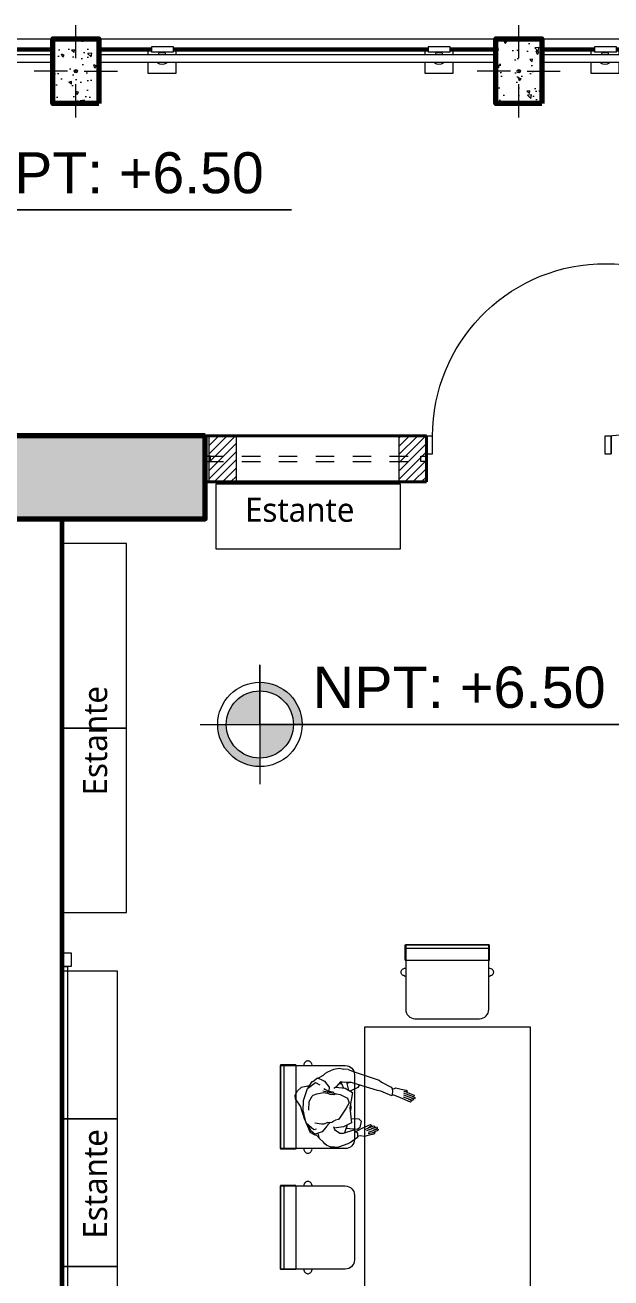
# Model space of a CAD drawing. Header units: millimetres. Extents: x 1 to 121, y 0 to 90.
# Drawn here: x 46.18 to 49.35, y 16.66 to 23.45 of the extents above; entities that cross this region are included whole.
import ezdxf

# ---------------------------------------------------------------- set-up
doc = ezdxf.new("R2010")
doc.units = ezdxf.units.MM
doc.linetypes.add('DASHED2', pattern=[0.375, 0.25, -0.125])
doc.layers.add('01', color=7, linetype='Continuous', lineweight=5, true_color=0xcc6600)
for name, color, linetype, lineweight in [('A-FLOR-HRAL', 11, 'Continuous', 9), ('barandas tipo 1', 200, 'Continuous', 20), ('COLUMNAS 50', 32, 'Continuous', 70), ('COLUMNETASSS', 211, 'Continuous', 20), ('Equipamiento SR', 23, 'Continuous', 0), ('GRAFO 0 BLANCO', 7, 'Continuous', 0), ('GRAFO01', 7, 'Continuous', 0), ('letras sr', 7, 'Continuous', 5), ('Mobiliario interno', 251, 'Continuous', 0), ('MOBILIARIO_Pen_No__1', 7, 'Continuous', 13), ('muro bajo', 191, 'Continuous', 40), ('Muros el', 144, 'Continuous', 60), ('PERSONAS', 8, 'Continuous', 0), ('Puertas El', 21, 'Continuous', 15), ('TEXTO 100', 7, 'Continuous', 20), ('Vanos', 140, 'Continuous', 5)]:
    doc.layers.add(name, color=color, linetype=linetype, lineweight=lineweight)
doc.styles.add('Generales', font='trebuc.ttf', dxfattribs={"height": 0.1})
doc.styles.add('JOS', font='arial.ttf', dxfattribs={"height": 1})

# ---------------------------------------------------------------- blocks, each defined once
blk = doc.blocks.new('columna pasillos')
at = {"layer": 'GRAFO 0 BLANCO'}
h = blk.add_hatch(dxfattribs=at)
h.set_pattern_fill('AR-CONC', color=256, scale=0.02399999999999999, angle=-90.00000079175783)
h.set_pattern_definition([(319.9999992082422, (0, 0), (-0.01506051477462154, -0.1721424436160628), [0.01799999999999999, -0.1979999999999999]), (264.9999992082422, (0, 0), (0.1805261125481726, 0.03330031757246919), [0.01439999999999999, -0.1583999999999999]), (10.45144366824218, (-0.001255042758233223, -0.01434520342265684), (0.1654655959138421, -0.1388421255010397), [0.01529764607999999, -0.1682741068799999]), (316.1841992082421, (0.04799999999999998, -6.63301485462505e-10), (-0.03972463092985215, -0.2561379188122313), [0.02699999999999999, -0.2969999999999999]), (6.635634698242177, (0.0446896060250406, -0.02134481941755587), (0.2337884610860787, -0.2243188701924863), [0.02294648207999999, -0.2524113023999999]), (261.1841631982422, (0.04799999999999998, -6.63301485462505e-10), (0.2337884609649843, -0.224318870043817), [0.02159999999999999, -0.2376000002399999]), (290.9999992082422, (0.03599999966834924, -0.0240000004974761), (-0.09662853573932795, -0.1432576911731422), [0.01799999999999999, -0.1979999999999999]), (235.9999992082422, (0.03599999966834924, -0.0240000004974761), (0.1740360100042875, -0.0583956820661451), [0.0144, -0.1584]), (341.4514439482422, (0.02794762174337869, -0.03593814134620205), (0.07740747388692112, -0.2016533714848699), [0.0152976456, -0.1682741068799999]), (307.4999992082422, (0, 0), (0.07989452487918647, -0.002918366380194698), [0, -0.15648, 0, -0.1608, 0, -0.1589999999999999]), (277.4999992082422, (0, 0), (0.09465880997929434, -0.063136690294185), [0, -0.09167999999999997, 0, -0.15288, 0, -0.06059999999999998]), (237.4999992082422, (7.39581156290693e-10, 0.05351999999999998), (-0.005413170986677214, -0.1281173846065747), [0, -0.05999999999999998, 0, -0.1871999999999999, 0, -0.2483999999999999]), (227.4999992082422, (1.071231899021946e-09, 0.07751999999999996), (0.02402519382561498, -0.1399646809741716), [0, -0.07799999999999999, 0, -0.12432, 0, -0.1763999999999999])])
h.paths.add_polyline_path([(-235.5346923206634, 35.02399061012053), (-235.7846922043217, 35.02399061004231), (-235.7846918552657, 34.67399061008165), (-235.5346919716073, 34.67399061016009)])
h.paths.add_polyline_path([(-235.6509782994193, 34.84899061014031, -1), (-235.6684059762088, 34.84899061014031, -1)], flags=16)
at = {"layer": 'COLUMNAS 50', "color": 1, "linetype": 'Continuous', "lineweight": 9}
for p, q in [((-235.659692137814, 35.09899060864817), (-235.659692137814, 34.9189906086481)), ((-235.7046921628762, 34.84899061014031), (-235.8846921628762, 34.84899061014031)), ((-235.6146921127519, 34.84899061014031), (-235.4346921127519, 34.84899061014031)), ((-235.659692137814, 34.77899066027092), (-235.659692137814, 34.59899066027086))]:
    blk.add_line(p, q, dxfattribs=at)
at = {"layer": 'COLUMNAS 50', "linetype": 'Continuous'}
blk.add_lwpolyline([(-235.7846922043217, 35.02399061004231), (-235.5346923206634, 35.02399061012053), (-235.5346919716073, 34.67399061016009), (-235.7846918552657, 34.67399061008165)], close=True, dxfattribs=at)
at = {"layer": 'COLUMNAS 50', "color": 1, "linetype": 'Continuous', "lineweight": 9}
blk.add_circle((-235.659692137814, 34.84899061014031), 0.0087138383947443, dxfattribs=at)
blk.add_point((-235.659692137814, 34.84899061014031), dxfattribs=at)
blk = doc.blocks.new('A$C25F65E93')
at = {"layer": 'Equipamiento SR', "linetype": 'Continuous'}
for p, q in [((0.01802457875413666, 0.4781776254192422), (1.484619758684858e-06, 0.4781776254192422)), ((1.484619758684858e-06, 0.02220786815288278), (1.484619758684858e-06, 0.4781776254192422)), ((0.08238378796113466, 0.4781776254192422), (0.01802457875413666, 0.4781776254192422)), ((0.01802457875413666, 0.02220786815288278), (0.01802457875413666, 0.4781776254192422)), ((0.08238378796113466, 0.02220786815288278), (0.08238378796113466, 0.4781776254192422)), ((0.1263737728542651, 0.4781776254192422), (0.1268961246477147, 0.4816379292438313)), ((0.1268961246477147, 0.4816379292438313), (0.1281929373408275, 0.4858024530268636)), ((0.1281929373408275, 0.4858024530268636), (0.1300904475522771, 0.4896401984838548)), ((0.1300904475522771, 0.4896401984838548), (0.1325301035384996, 0.4930371731754875)), ((0.1325301035384996, 0.4930371731754875), (0.1354360048908916, 0.4958844509930813)), ((0.1354360048908916, 0.4958844509930813), (0.138723576868756, 0.4981009706464619)), ((0.138723576868756, 0.4981009706464619), (0.1422887274832192, 0.4996183366720288)), ((0.1422887274832192, 0.4996183366720288), (0.1460251961624977, 0.5003884189287504)), ((0.1460251961624977, 0.5003884189287504), (0.1498202165854536, 0.5003884189287504)), ((0.1498202165854536, 0.5003884189287504), (0.1535566852647321, 0.4996183366720288)), ((0.1535566852647321, 0.4996183366720288), (0.1571218358791953, 0.4981009706464619)), ((0.1571218358791953, 0.4981009706464619), (0.1604094078570029, 0.4958844509930813)), ((0.1604094078570029, 0.4958844509930813), (0.1633153092094517, 0.4930371731754875)), ((0.1633153092094517, 0.4930371731754875), (0.1657549651956174, 0.4896401984838548)), ((0.1657549651956174, 0.4896401984838548), (0.1667026360098021, 0.4877225923380166)), ((0.1667026360098021, 0.4877225923380166), (0.1714202322433493, 0.4781776254192422)), ((0.01802457875413666, 0.02220786815288278), (1.484619758684858e-06, 0.02220786815288278)), ((0.08238378796113466, 0.02220786815288278), (0.01802457875413666, 0.02220786815288278)), ((0.1268961246477147, 0.01874756432829372), (0.1263737728542651, 0.02220786815288278)), ((0.1281929373408275, 0.01458304054526138), (0.1268961246477147, 0.01874756432829372)), ((0.1300904475522771, 0.01074529508827027), (0.1281929373408275, 0.01458304054526138)), ((0.1325301035384996, 0.007348320396637575), (0.1300904475522771, 0.01074529508827027)), ((0.1354360048908916, 0.004501042579043713), (0.1325301035384996, 0.007348320396637575)), ((0.138723576868756, 0.002284522925663168), (0.1354360048908916, 0.004501042579043713)), ((0.1422887274832192, 0.0007671569000962108), (0.138723576868756, 0.002284522925663168)), ((0.1460251961624977, -2.925356625382847e-06), (0.1422887274832192, 0.0007671569000962108)), ((0.1535566852647321, 0.0007671569000962108), (0.1498202165854536, -2.925356625382847e-06)), ((0.1571218358791953, 0.002284522925663168), (0.1535566852647321, 0.0007671569000962108)), ((0.1604094078570029, 0.004501042579043713), (0.1571218358791953, 0.002284522925663168)), ((0.1633153092094517, 0.007348320396637575), (0.1604094078570029, 0.004501042579043713)), ((0.1657549651956174, 0.01074529508827027), (0.1633153092094517, 0.007348320396637575)), ((0.1667026360098021, 0.0126629012341084), (0.1657549651956174, 0.01074529508827027)), ((0.1714202322433493, 0.02220786815288278), (0.1667026360098021, 0.0126629012341084)), ((0.1498202165854536, -2.925356625382847e-06), (0.1460251961624977, -2.925356625382847e-06))]:
    blk.add_line(p, q, dxfattribs=at)
blk.add_lwpolyline([(1.484619758684858e-06, 0.02519274678606109), (0.3500014846197814, 0.02519274678606109, 0.414213562373095), (0.4000014846197359, 0.07519274678606536), (0.4000014846197359, 0.4251927467860597, 0.414213562373095), (0.3500014846197814, 0.4751927467860639), (1.484619758684858e-06, 0.4751927467860639), (1.484619758684858e-06, 0.02519274678606109)], format="xyb", dxfattribs=at)
blk = doc.blocks.new('A$C0F2E3FFB')
at = {"layer": 'PERSONAS'}
for p, q in [((0.3160916764602462, 0.6968868939807749), (0.3120212612959676, 0.6932197383952143)), ((0.3120212612959676, 0.6932197383952143), (0.3311415154670385, 0.6320941937942166)), ((0.3210284730737385, 0.6985692494317277), (0.3160916764602462, 0.6968868939807749)), ((0.3306090764606324, 0.6777036442924214), (0.3210284730737385, 0.6985692494317277)), ((0.3264189367132531, 0.708956371976285), (0.3223989289961082, 0.7062564127342625)), ((0.3223989289961082, 0.7062564127342625), (0.3379024350290365, 0.6501684796413087)), ((0.3322221147757318, 0.7086539272922323), (0.3264189367132531, 0.708956371976285)), ((0.3356277782802408, 0.718174668387519), (0.3306909816668622, 0.7164923129368503)), ((0.3306909816668622, 0.7164923129368503), (0.3485415948100581, 0.6496139977206212)), ((0.3355364182299354, 0.6978131377215959), (0.3322221147757318, 0.7086539272922323)), ((0.3405141674463721, 0.7188898274947064), (0.3356277782802408, 0.718174668387519)), ((0.349026759594949, 0.6961402371151735), (0.3405141674463721, 0.7188898274947064)), ((0.349833278752385, 0.711615378615079), (0.3458636784828286, 0.7098826157169356)), ((0.3458636784828286, 0.7098826157169356), (0.3621327510700212, 0.6498754898014454)), ((0.3547196679185163, 0.7123305377219253), (0.349833278752385, 0.711615378615079)), ((0.37139200008437, 0.660060982556729), (0.3547196679185163, 0.7123305377219253)), ((0.3311415154670385, 0.6320941937942166), (0.3428675961752106, 0.5965694211567438)), ((0.3717448522156701, 0.6668313569630868), (0.3707871107162646, 0.6484546264317146)), ((0.3757648599328149, 0.6695313162049388), (0.3717448522156701, 0.6668313569630868)), ((0.3802479895200577, 0.6625089045618324), (0.3757648599328149, 0.6695313162049388)), ((0.3844381292676644, 0.6312561768779688), (0.3802479895200577, 0.6625089045618324)), ((0.3895450579116186, 0.5989858454030923), (0.3844381292676644, 0.6312561768779688)), ((0.3642096187612651, 0.5806188095742755), (0.339008265644452, 0.5783439129675685)), ((0.339008265644452, 0.5783439129675685), (0.3602692906210905, 0.5097829304212951)), ((0.3428675961752106, 0.5965694211567438), (0.3461314921821668, 0.5847614352422283)), ((0.3461314921821668, 0.5847614352422283), (0.3482141298732131, 0.5791749155411026)), ((0.3836900938601957, 0.577616375662501), (0.3642096187612651, 0.5806188095742755)), ((0.3812025977936173, 0.5877827488569096), (0.3895450579116186, 0.5989858454030923)), ((0.3823908124760464, 0.5778166277850119), (0.3812025977936173, 0.5877827488569096)), ((0.3899672271791133, 0.5698691401961469), (0.3836900938601957, 0.577616375662501)), ((0.4149410668599103, 0.5094083472547482), (0.3899672271791133, 0.5698691401961469)), ((0.0906562115540055, 0.4652102501156605), (0.08043922104025114, 0.4366480268292889)), ((0.09990600572405128, 0.4938228808492227), (0.0906562115540055, 0.4652102501156605)), ((0.1039260134411961, 0.4965228400912451), (0.09990600572405128, 0.4938228808492227)), ((0.09992491541265736, 0.4569686048922676), (0.1058194535256689, 0.4770276908742517)), ((0.109830006398397, 0.4981547880946096), (0.1039260134411961, 0.4965228400912451)), ((0.1058194535256689, 0.4770276908742517), (0.109830006398397, 0.4981547880946096)), ((0.1242276818154551, 0.513891421675396), (0.1070890945534302, 0.4827804614894831)), ((0.1077633010572754, 0.4584997380010805), (0.1337484229109123, 0.510485758170887)), ((0.1178983863652547, 0.4482732926429662), (0.1451027417992918, 0.5050448870840114)), ((0.1355820007038346, 0.5084505505888046), (0.1214161432069432, 0.485813711410799)), ((0.1291140709815863, 0.5146065807825266), (0.1242276818154551, 0.513891421675396)), ((0.1251822900892421, 0.4391652659704164), (0.1500489932568598, 0.4883001045564015)), ((0.1290101228610183, 0.4195693018587008), (0.1547432074779636, 0.4667193403099645)), ((0.1337484229109123, 0.510485758170887), (0.1291140709815863, 0.5146065807825266)), ((0.1405282521614026, 0.4917057680609105), (0.1309297152974978, 0.475467810188718)), ((0.147308081411893, 0.4729257779511045), (0.1329680916485358, 0.4545494566409047)), ((0.1414355862136745, 0.5091153022484605), (0.1355820007038346, 0.5084505505888046)), ((0.1463818376713562, 0.4923705197207369), (0.1405282521614026, 0.4917057680609105)), ((0.1451027417992918, 0.5050448870840114), (0.1414355862136745, 0.5091153022484605)), ((0.1500489932568598, 0.4883001045564015), (0.1463818376713562, 0.4923705197207369)), ((0.1521944705780243, 0.4736409370582351), (0.147308081411893, 0.4729257779511045)), ((0.1547432074779636, 0.4667193403099645), (0.1521944705780243, 0.4736409370582351)), ((0.3602692906210905, 0.5097829304212951), (0.3622241022098933, 0.4900577727863151)), ((0.3622241022098933, 0.4900577727863151), (0.3983916476697686, 0.3221251086993675)), ((0.4263206126968271, 0.4941691266707835), (0.4149410668599103, 0.5094083472547482)), ((0.4613507700635182, 0.3392101552885265), (0.4263206126968271, 0.4941691266707835)), ((0.07031263580074665, 0.3968346134881244), (0.03658373963116901, 0.3577474075959231)), ((0.09853241657583567, 0.393032831310336), (0.07031263580074665, 0.3968346134881244)), ((0.08106302009684896, 0.4114001069972915), (0.07670143623158765, 0.3959739112804641)), ((0.08043922104025114, 0.4366480268292889), (0.08106302009684896, 0.4114001069972915)), ((0.1139647086883997, 0.370585321515307), (0.09853241657583567, 0.393032831310336)), ((0.106243616735469, 0.3818162706172643), (0.1109547467024186, 0.3894759454637438)), ((0.1109547467024186, 0.3894759454637438), (0.11309076917928, 0.3932439159439696)), ((0.11309076917928, 0.3932439159439696), (0.1290101228610183, 0.4195693018587008)), ((0.1320723890785303, 0.4038925305694079), (0.1178763434506891, 0.3920246823637399)), ((0.1320723890785303, 0.4038925305694079), (0.1178763434506891, 0.3920246823637399)), ((0.1178763434506891, 0.3920246823637399), (0.117886799259395, 0.3222660906699275)), ((0.1178763434506891, 0.3920246823637399), (0.117886799259395, 0.3222660906699275)), ((0.1711130949596509, 0.4086466070821189), (0.1320723890785303, 0.4038925305694079)), ((0.1711130949596509, 0.4086466070821189), (0.1320723890785303, 0.4038925305694079)), ((0.1829809431658305, 0.3944505614542777), (0.1711130949596509, 0.4086466070821189)), ((0.1829809431658305, 0.3944505614542777), (0.1711130949596509, 0.4086466070821189)), ((0.1804605707986866, 0.3460907442670873), (0.1829809431658305, 0.3944505614542777)), ((0.1804605707986866, 0.3460907442670873), (0.1829809431658305, 0.3944505614542777)), ((0.3877241233556106, 0.3779610045558002), (0.3708785259332217, 0.3710803604105877)), ((0.3864760951571498, 0.3774512430019286), (0.3708785259332217, 0.3710803604105877)), ((0.02617151968411235, 0.3419067396254718), (0.001212617714372755, 0.2881048281544167)), ((0.03658373963116901, 0.3577474075959231), (0.02617151968411235, 0.3419067396254718)), ((0.08718441930591325, 0.2869436781825243), (0.08839419804212412, 0.3101563904323257)), ((0.08839419804212412, 0.3101563904323257), (0.1139647086883997, 0.370585321515307)), ((0.1396238449988232, 0.3273760769372416), (0.09063103541370765, 0.315858753600196)), ((0.1270316443444699, 0.3071728961949134), (0.1124512488265736, 0.2507132012819966)), ((0.1396238449988232, 0.3273760769372416), (0.117886799259395, 0.3222660906699275)), ((0.1545478993068627, 0.3513205307202725), (0.1270316443444699, 0.3071728961949134)), ((0.2447586513562783, 0.3330414818577196), (0.1545478993068627, 0.3513205307202725)), ((0.2406976910360754, 0.3109471882935964), (0.182836042441977, 0.2800189482082942)), ((0.2451115034875784, 0.3398118562640207), (0.2188459798644544, 0.3382712683109048)), ((0.2725553080881582, 0.3267436841661038), (0.2406976910360754, 0.3109471882935964)), ((0.3363808119311216, 0.3418439306203709), (0.2447586513562783, 0.3330414818577196)), ((0.2691401897392325, 0.3356500810492662), (0.2451115034875784, 0.3398118562640207)), ((0.3010167164798077, 0.3145923009647049), (0.2725553080881582, 0.3267436841661038)), ((0.3137604009790493, 0.2799843172236365), (0.3010167164798077, 0.3145923009647049)), ((0.3591587668433931, 0.2950751088334869), (0.3363808119311216, 0.3418439306203709)), ((0.3708785259332217, 0.3710803604105877), (0.3435623728926203, 0.3270983950332607)), ((0.395247476246027, 0.2990132113441746), (0.3484914807770565, 0.3169777073287605)), ((0.3890936018804041, 0.3013776407661339), (0.3978949656675468, 0.3244312959389504)), ((0.3983916476697686, 0.3221251086993675), (0.3936753905343267, 0.2874572626668055)), ((0.4717589086019416, 0.3019475024417488), (0.4613507700635182, 0.3392101552885265)), ((0.4717589086019416, 0.3019475024417488), (0.4725822311424963, 0.2755862812347232)), ((5.980441528663505e-07, 0.2365092167822809), (0.001526113979934962, 0.2623132357887243)), ((5.980441528663505e-07, 0.2365092167822809), (0.005360703262795141, 0.2165503291712412)), ((0.001576521427296029, 0.2632804321323192), (0.001212617714372755, 0.2881048281544167)), ((0.1048144929713999, 0.2530508535483023), (0.08718441930591325, 0.2869436781825243)), ((0.1238559751620869, 0.2462395265388864), (0.1048144929713999, 0.2530508535483023)), ((0.1287612740168242, 0.2101004096890051), (0.1468746284250528, 0.2267090528645213)), ((0.1432692191729075, 0.2093442979791007), (0.1484485981786747, 0.2342897731271023)), ((0.1484485981786747, 0.2342897731271023), (0.1569689195189312, 0.2445137766334256)), ((0.1569689195189312, 0.2445137766334256), (0.1620807070416959, 0.2539455995302546)), ((0.1679248377072327, 0.2730374891685301), (0.1620807070416959, 0.2539455995302546)), ((0.182836042441977, 0.2800189482082942), (0.1679248377072327, 0.2730374891685301)), ((0.3179914933296004, 0.2681259238619873), (0.3137604009790493, 0.2799843172236365)), ((0.3148158241472174, 0.2071925542059034), (0.3160760103307894, 0.2313724627995839)), ((0.3160760103307894, 0.2313724627995839), (0.3192296365987204, 0.2360572221763277)), ((0.3197337110721037, 0.2457291856138113), (0.3179914933296004, 0.2681259238619873)), ((0.3192296365987204, 0.2360572221763277), (0.3197337110721037, 0.2457291856138113)), ((0.3237631736335516, 0.230002006877271), (0.3197337110721037, 0.2457291856138113)), ((0.3302815108029336, 0.2248131730272576), (0.3237631736335516, 0.230002006877271)), ((0.3244877875847578, 0.2066884797326907), (0.3237631736335516, 0.230002006877271)), ((0.3599029508395688, 0.2393588231579997), (0.3517614601546484, 0.2275729945607736)), ((0.3599029508395688, 0.2393588231579997), (0.3591587668433931, 0.2950751088334869)), ((0.3943495970381719, 0.2631765391784597), (0.3599029508395688, 0.2393588231579997)), ((0.3774945447714799, 0.2747230330117532), (0.3614050590592797, 0.2823503340227376)), ((0.3774945447714799, 0.2747230330117532), (0.3614050590592797, 0.2823503340227376)), ((0.3839120670463672, 0.267599806474152), (0.3774945447714799, 0.2747230330117532)), ((0.3839120670463672, 0.267599806474152), (0.3938360677204855, 0.2719317137194821)), ((0.3842743740219703, 0.2559430429018335), (0.3839120670463672, 0.267599806474152)), ((0.3936753905343267, 0.2874572626668055), (0.3943495970381719, 0.2631765391784597)), ((0.3936753905343267, 0.2874572626668055), (0.3936753905343267, 0.2874572626668055)), ((0.3936753905343267, 0.2874572626668055), (0.3936753905343267, 0.2874572626668055)), ((0.4675225767200573, 0.2157209228174111), (0.4748411755022062, 0.2478811389641464)), ((0.4748411755022062, 0.2478811389641464), (0.4725822311424963, 0.2755862812347232)), ((0.005360703262795141, 0.2165503291712412), (0.01449022420797519, 0.2027908397039369)), ((0.01449022420797519, 0.2027908397039369), (0.02416230139454001, 0.1942156869919813)), ((0.02416230139454001, 0.1942156869919813), (0.04415607562657442, 0.1694826300806085)), ((0.04415607562657442, 0.1694826300806085), (0.06073304235610522, 0.1515771426612673)), ((0.04415607562657442, 0.1694826300806085), (0.07416824885171991, 0.1581506147002187)), ((0.06073304235610522, 0.1515771426612673), (0.06022896788272192, 0.1419051792238406)), ((0.0823547592056002, 0.175665691204415), (0.06598173849783961, 0.1406355381957951)), ((0.08565960781561444, 0.1832520396123982), (0.0823547592056002, 0.175665691204415)), ((0.08565960781561444, 0.1832520396123982), (0.1209398433686601, 0.208535146173972)), ((0.1287612740168242, 0.2101004096890051), (0.1209398433686601, 0.208535146173972)), ((0.1314706881030361, 0.1876532639935817), (0.1307145763928474, 0.173145318837328)), ((0.1307145763928474, 0.173145318837328), (0.1334334453231349, 0.1322710351633418)), ((0.1432692191729075, 0.2093442979791007), (0.1314706881030361, 0.1876532639935817)), ((0.3087480207777844, 0.1279832689134537), (0.3205370970035801, 0.1681014408775923)), ((0.318895694155799, 0.1924325718132422), (0.3148158241472174, 0.2071925542059034)), ((0.3205370970035801, 0.1681014408775923), (0.318895694155799, 0.1924325718132422)), ((0.3403850983519305, 0.1767652553682524), (0.3242093492638105, 0.2147167417087417)), ((0.3299570232045426, 0.1627613846854388), (0.3244877875847578, 0.2066884797326907)), ((0.3328397025470622, 0.1994644383003106), (0.3302815108029336, 0.2248131730272576)), ((0.3560524147969772, 0.1982546595642702), (0.3328397025470622, 0.1994644383003106)), ((0.3447170055972038, 0.166841254694134), (0.3403850983519305, 0.1767652553682524)), ((0.3903264560954085, 0.1673736937003127), (0.3560524147969772, 0.1982546595642702)), ((0.392824785547873, 0.1594849006082768), (0.3903264560954085, 0.1673736937003127)), ((0.4054676551525063, 0.1229425241797344), (0.392824785547873, 0.1594849006082768)), ((0.4089237261043763, 0.133430461618957), (0.4257556546556316, 0.1577550280114224)), ((0.4257556546556316, 0.1577550280114224), (0.438200851004467, 0.1689594164549248)), ((0.438200851004467, 0.1689594164549248), (0.4482432484455785, 0.1828289594094485)), ((0.4482432484455785, 0.1828289594094485), (0.4675225767200573, 0.2157209228174111)), ((0.06022896788272192, 0.1419051792238406), (0.07409107106764168, 0.1101483770663094)), ((0.08681584587839097, 0.1123946692821391), (0.06598173849783961, 0.1406355381957951)), ((0.1476673103281883, 0.07043033145527033), (0.07409107106764168, 0.1101483770663094)), ((0.120626765306497, 0.09123607430296943), (0.08681584587839097, 0.1123946692821391)), ((0.0982520699728866, 0.1457424668399767), (0.09255916164920563, 0.1295521662329406)), ((0.09255916164920563, 0.1295521662329406), (0.1288274579269455, 0.08111044383963417)), ((0.1288274579269455, 0.08111044383963417), (0.2002078124188529, 0.0550843693829961)), ((0.2068080547944646, 0.0886842041772411), (0.2600038537004821, 0.08591179457374665)), ((0.2600038537004821, 0.08591179457374665), (0.2928286670962734, 0.1016578829987225)), ((0.2928286670962734, 0.1016578829987225), (0.2998510787390387, 0.1061410125862494)), ((0.2998510787390387, 0.1061410125862494), (0.3087480207777844, 0.1279832689134537)), ((0.3367746718320177, 0.07027284266143852), (0.3778820830541463, 0.1146819692676218)), ((0.3525363566841406, 0.07947646702712063), (0.3395943556572547, 0.03133295167509687)), ((0.339827483205454, 0.07302320935070838), (0.3806176278112616, 0.09373545534441519)), ((0.3778820830541463, 0.1146819692676218), (0.3647351389761297, 0.141552382258908)), ((0.3806176278112616, 0.09373545534441519), (0.3818107307207583, 0.09702039784343697)), ((0.3818107307207583, 0.09702039784343697), (0.4054676551525063, 0.1229425241797344)), ((0.403734892254306, 0.1269121244492339), (0.4089237261043763, 0.133430461618957)), ((0.1476673103281883, 0.07043033145527033), (0.2264323834390325, 0.03723062301372693)), ((0.1973566308349746, 0.05620278806873102), (0.1476673103281883, 0.07043033145527033)), ((0.2002078124188529, 0.0550843693829961), (0.263075574762297, 0.05180788530577729)), ((0.2264323834390325, 0.03723062301372693), (0.2682927731450491, 0.003044808539755195)), ((0.263075574762297, 0.05180788530577729), (0.3367746718320177, 0.07027284266143852)), ((0.2682927731450491, 0.003044808539755195), (0.2894702778130522, 1.45201079249091e-06)), ((0.2894702778130522, 1.45201079249091e-06), (0.317156664805907, 0.01019639961043595)), ((0.317156664805907, 0.01019639961043595), (0.3395943556572547, 0.03133295167509687))]:
    blk.add_line(p, q, dxfattribs=at)
blk = doc.blocks.new('Picture 18')
at = {"layer": 'Equipamiento SR', "linetype": 'Continuous'}
for p, q in [((0.07500000000000018, 0), (0, 0)), ((0, 0), (0, -0.05)), ((4.125, 0), (0.07500000000000018, 0)), ((0.07500000000000018, 0), (0.07500000000000018, -0.03)), ((0.07500000000000018, -0.05), (0.07500000000000018, 0)), ((4.125, -0.03), (4.125, 0)), ((4.2, 0), (4.125, 0)), ((4.125, 0), (4.125, -0.05)), ((4.2, -0.05), (4.2, 0)), ((0, -0.05), (0.07500000000000018, -0.05)), ((0.07500000000000018, -0.03), (4.125, -0.03)), ((4.125, -0.05), (4.2, -0.05))]:
    blk.add_line(p, q, dxfattribs=at)
blk = doc.blocks.new('A$C5A0F33B4')
at = {"layer": 'Puertas El', "linetype": 'Continuous'}
blk.add_line((1.119999441994196, 1.16000029099586), (1.217613820813028, 2.275737793701303), dxfattribs=at)
at = {"layer": 'Puertas El', "linetype": 'ByBlock'}
for p, q in [((1.004999441994187, 1.160000290572533), (1.004999441846962, 1.200000290572525)), ((1.004999441846962, 1.200000290572525), (1.119999441846915, 1.200000290995852)), ((1.119999441846915, 1.200000290995852), (1.004999441846962, 1.200000290572525)), ((1.119999441994196, 1.16000029099586), (1.004999441994187, 1.160000290572533)), ((1.119999441846915, 1.200000290995852), (1.119999441994196, 1.16000029099586)), ((1.119999438734339, 8.519135334950079e-07), (1.00499943873433, 8.519135334950079e-07)), ((1.004999446264321, 8.522264280941272e-07), (1.00499944611704, 0.04000085222643435)), ((1.00499944611704, 0.04000085222643435), (1.119999446117049, 0.0400008526497615)), ((1.11999944626433, 8.526497694560931e-07), (1.004999446264321, 8.522264280941272e-07)), ((1.11999944626433, 8.526497694560931e-07), (1.004999446264321, 8.522264280941272e-07)), ((1.119999446117049, 0.0400008526497615), (1.11999944626433, 8.526497694560931e-07))]:
    blk.add_line(p, q, dxfattribs=at)
blk.add_arc((1.119999441994196, 1.16000029099586), 1.119999438346097, 270.0000002109128, 85.00000021091442, dxfattribs=at)
blk = doc.blocks.new('A$C193A7AE6')
at = {"layer": '01', "true_color": 0x636466}
h = blk.add_hatch(dxfattribs=at)
h.set_pattern_fill('ANSI31', color=251, scale=0.01, angle=-90.00000000000001)
h.set_pattern_definition([(315, (-134.044802070061, -149.7282257132045), (0.02245064030267289, 0.02245064030267288), [])])
h.paths.add_polyline_path([(1.00835947307587e-05, 0.1500007587745626), (1.00835947307587e-05, 7.587745640691423e-07), (0.2500100835947308, 7.587745640691423e-07), (0.2500100835947308, 0.1500007587745626)])
at = {"layer": 'COLUMNETASSS'}
blk.add_lwpolyline([(1.00835947307587e-05, 0.1500007587745626), (1.00835947307587e-05, 7.587745640691423e-07), (0.2500100835947308, 7.587745640691423e-07), (0.2500100835947308, 0.1500007587745626)], close=True, dxfattribs=at)
blk = doc.blocks.new('Barandilla - 50 x 12mm-V42-Nivel 2')
at = {"layer": 'A-FLOR-HRAL'}
for p, q in [((-26.70254986917396, 93.00350822437645), (-88.00000000000932, 93.00350822438354)), ((-88.00000000000932, 93.00350822438354), (-88.00000000001796, 18.21820814453502)), ((34.1417329030383, 93.00350822436941), (13.22414061243036, 93.00350822437183)), ((27.00000000001878, 79.3610483492223), (57.00000000001877, 79.36104834921883)), ((27.00000000001878, 79.3610483492223), (27.00000000000502, -39.6355106011893)), ((57.00000000001877, 79.36104834921883), (57.00000000000501, -39.63551060119276)), ((-88.00000000001796, 18.21820814453502), (-88.0000000000266, -56.56709193536628)), ((24.92408932763253, 2.559974571989083), (25.07591067237265, 33.55960280011573)), ((-88.0000000000266, -56.56709193536628), (-26.65510048484215, -56.56709193537097)), ((13.22414061243362, -56.56709193537402), (34.1417329030423, -56.56709193537563)), ((57.00000000000501, -39.63551060119276), (27.00000000000502, -39.6355106011893))]:
    blk.add_line(p, q, dxfattribs=at)
for centre, radius, start, end in [((-0.5706645103747868, 18.18502156444442), 39.42902882610482, 144.0345375688887, 215.4042522977512), ((-19.28840541889522, -77.8210498320877), 119.8909601388826, 93.54104600734003, 96.3186679859427), ((-18.34714648741117, 114.3698242009999), 119.8909601388826, 285.3761058525656, 291.1568047317177), ((-19.28840541889522, -77.8210498320877), 119.8909601388825, 68.28198513490644, 74.15247126398565), ((-18.34714648741117, 114.3698242009999), 119.8909601388826, 263.1201218806851, 266.0124597895766)]:
    blk.add_arc(centre, radius, start, end, dxfattribs=at)
blk = doc.blocks.new('Barandilla - 50 x 12mm-V43-Nivel 2')
at = {"layer": 'A-FLOR-HRAL'}
for p, q in [((-26.77585938756565, 93.00350822437646), (-88.00000000000932, 93.00350822438354)), ((-88.00000000000932, 93.00350822438354), (-88.00000000001796, 18.21820814453502)), ((34.14173290302137, 93.00350822436941), (13.09182271670686, 93.00350822437184)), ((27.00000000001878, 79.3610483492223), (57.00000000001877, 79.36104834921883)), ((27.00000000001878, 79.3610483492223), (27.00000000000502, -39.6355106011893)), ((57.00000000001877, 79.36104834921883), (57.00000000000501, -39.63551060119276)), ((-88.00000000001796, 18.21820814453502), (-88.0000000000266, -56.56709193536628)), ((24.92408932763253, 2.559974571989083), (25.07591067237265, 33.55960280011573)), ((-88.0000000000266, -56.56709193536628), (-26.77585938756385, -56.56709193537096)), ((13.13927210104012, -56.56709193537402), (34.14173290302535, -56.56709193537563)), ((57.00000000000501, -39.63551060119276), (27.00000000000502, -39.6355106011893))]:
    blk.add_line(p, q, dxfattribs=at)
for centre, radius, start, end in [((-0.5706645103747868, 18.18502156444442), 39.42902882610482, 144.0345375688887, 215.4042522977512), ((-19.28840541889522, -77.8210498320877), 119.8909601388826, 93.58403373801436, 96.3186679859427), ((-19.28840541889522, -77.8210498320877), 119.8909601388825, 68.28198513490644, 74.2091645532921), ((-18.34714648741117, 114.3698242009999), 119.8909601388826, 285.3253728187061, 291.1568047317177), ((-18.34714648741117, 114.3698242009999), 119.8909601388826, 263.1201218806851, 265.9624964592626)]:
    blk.add_arc(centre, radius, start, end, dxfattribs=at)
blk = doc.blocks.new('Barandilla - Barandilla-595934-Nivel 2')
at = {"layer": 'A-FLOR-HRAL'}
for p, q in [((65036.66259769186, 37913.82471185639), (65321.11786477482, 37913.82471185639)), ((65036.66259769186, 37905.82471185639), (65321.11786477482, 37905.82471185639)), ((65036.66259769186, 37904.26471185639), (65321.11786477482, 37904.26471185639)), ((65036.66259769186, 37896.30471185639), (65321.11786477482, 37896.30471185639)), ((67184.8441530602, 37875.38711956584), (65036.66259769192, 37875.38711956585)), ((65440.11442372522, 37913.82471185639), (66821.11786477482, 37913.82471185638)), ((65440.11442372522, 37905.82471185639), (66821.11786477482, 37905.82471185637)), ((65440.11442372522, 37904.26471185639), (66821.11786477482, 37904.26471185638)), ((65440.11442372522, 37896.30471185639), (66821.11786477482, 37896.30471185638)), ((66940.11442372522, 37913.82471185638), (67184.84415306014, 37913.82471185638)), ((66940.11442372522, 37905.82471185637), (67184.84415306014, 37905.82471185637)), ((66940.11442372522, 37904.26471185638), (67184.84415306014, 37904.26471185638)), ((66940.11442372523, 37896.30471185638), (67184.84415306014, 37896.30471185638)), ((67184.84415306014, 37913.82471185638), (67184.84415306014, 37905.82471185638)), ((67184.84415306014, 37905.82471185638), (67184.84415306014, 37904.26471185638)), ((67184.84415306014, 37904.26471185638), (67184.84415306014, 37896.30471185638)), ((67184.84415306014, 37875.38711956578), (67184.84415306014, 37835.38711956578)), ((65036.66259769192, 37835.38711956584), (67184.8441530602, 37835.38711956584))]:
    blk.add_line(p, q, dxfattribs=at)
at = {"extrusion": (0, 0, -1), "zscale": -1, "rotation": 90.00000000000021}
for name, p in [('Barandilla - 50 x 12mm-V43-Nivel 2', (-65360.753375376, 37862.16297895335)), ('Barandilla - 50 x 12mm-V42-Nivel 2', (-66860.75337537599, 37862.16297895335))]:
    blk.add_blockref(name, p, dxfattribs=at)
blk = doc.blocks.new('Barandilla - Barandilla-595951-Nivel 2')
at = {"layer": 'A-FLOR-HRAL'}
for p, q in [((62636.66323720771, 37913.8247118564), (62921.11850429067, 37913.8247118564)), ((62636.66323720771, 37905.8247118564), (62921.11850429067, 37905.8247118564)), ((62636.66323720771, 37904.2647118564), (62921.11850429067, 37904.2647118564)), ((62636.66323720771, 37896.3047118564), (62921.11850429067, 37896.3047118564)), ((64784.84479257606, 37875.38711956585), (62636.66323720777, 37875.38711956585)), ((63040.11506324107, 37913.8247118564), (64421.11850429065, 37913.82471185639)), ((63040.11506324107, 37905.8247118564), (64421.11850429065, 37905.82471185639)), ((63040.11506324107, 37904.2647118564), (64421.11850429065, 37904.26471185639)), ((63040.11506324108, 37896.3047118564), (64421.11850429065, 37896.30471185639)), ((64540.11506324106, 37913.82471185639), (64784.84479257598, 37913.82471185639)), ((64540.11506324106, 37905.82471185639), (64784.84479257598, 37905.82471185639)), ((64540.11506324106, 37904.26471185639), (64784.84479257598, 37904.26471185639)), ((64540.11506324106, 37896.30471185639), (64784.84479257598, 37896.30471185639)), ((64784.84479257598, 37913.82471185639), (64784.84479257598, 37905.82471185639)), ((64784.84479257598, 37905.82471185639), (64784.84479257598, 37904.26471185639)), ((64784.84479257598, 37904.26471185639), (64784.84479257598, 37896.30471185639)), ((64784.84479257598, 37875.38711956579), (64784.84479257598, 37835.38711956579)), ((62636.66323720777, 37835.38711956586), (64784.84479257606, 37835.38711956584))]:
    blk.add_line(p, q, dxfattribs=at)
at = {"extrusion": (0, 0, -1), "zscale": -1, "rotation": 90.00000000000021}
for name, p in [('Barandilla - 50 x 12mm-V43-Nivel 2', (-62960.75401489185, 37862.16297895336)), ('Barandilla - 50 x 12mm-V42-Nivel 2', (-64460.75401489184, 37862.16297895335))]:
    blk.add_blockref(name, p, dxfattribs=at)
blk = doc.blocks.new('Barandilla - Barandilla-595968-Nivel 2')
at = {"layer": 'A-FLOR-HRAL'}
for p, q in [((60236.66302840815, 37913.8247118564), (60521.11829549111, 37913.8247118564)), ((60236.66302840815, 37905.8247118564), (60521.11829549111, 37905.8247118564)), ((60236.66302840815, 37904.26471185641), (60521.11829549111, 37904.26471185641)), ((60236.66302840815, 37896.30471185641), (60521.11829549111, 37896.30471185641)), ((62384.8445837765, 37875.38711956585), (60236.66302840821, 37875.38711956586)), ((60640.1148544415, 37913.8247118564), (62021.11829549111, 37913.8247118564)), ((60640.1148544415, 37905.8247118564), (62021.11829549111, 37905.8247118564)), ((60640.1148544415, 37904.26471185641), (62021.11829549111, 37904.2647118564)), ((60640.11485444151, 37896.30471185641), (62021.11829549111, 37896.3047118564)), ((62140.11485444151, 37913.8247118564), (62384.84458377642, 37913.8247118564)), ((62140.11485444151, 37905.8247118564), (62384.84458377642, 37905.8247118564)), ((62140.11485444151, 37904.2647118564), (62384.84458377642, 37904.2647118564)), ((62140.11485444152, 37896.3047118564), (62384.84458377642, 37896.3047118564)), ((62384.84458377642, 37913.8247118564), (62384.84458377642, 37905.8247118564)), ((62384.84458377642, 37905.8247118564), (62384.84458377642, 37904.2647118564)), ((62384.84458377642, 37904.2647118564), (62384.84458377642, 37896.3047118564)), ((62384.84458377642, 37875.3871195658), (62384.84458377642, 37835.38711956581)), ((60236.66302840821, 37835.38711956588), (62384.8445837765, 37835.38711956586))]:
    blk.add_line(p, q, dxfattribs=at)
at = {"extrusion": (0, 0, -1), "zscale": -1, "rotation": 90.00000000000021}
for name, p in [('Barandilla - 50 x 12mm-V43-Nivel 2', (-60560.75380609229, 37862.16297895337)), ('Barandilla - 50 x 12mm-V42-Nivel 2', (-62060.75380609229, 37862.16297895336))]:
    blk.add_blockref(name, p, dxfattribs=at)

msp = doc.modelspace()

# ---------------------------------------------------------------- hatches: boundary and pattern name
at = {"layer": 'GRAFO 0 BLANCO', "true_color": 0xc7c8ca}
h = msp.add_hatch(color=9, dxfattribs=at)
h.dxf.hatch_style = 1
h.paths.add_polyline_path([(47.15101081042826, 20.77468891565633), (47.15101038143393, 21.22467261041652), (45.75101038143362, 21.22467474713329), (45.7510108104284, 20.7746910523731)])
at = {"layer": 'TEXTO 100', "ltscale": 1.3}
h = msp.add_hatch(color=256, dxfattribs=at)
edge = h.paths.add_edge_path()
edge.add_line((47.63036060972308, 19.66098427253954), (47.44827212327627, 19.66098427541377))
edge.add_line((47.44827212327624, 19.66098427541377), (47.44827212327624, 19.47889578932651))
edge.add_arc((47.44827212489372, 19.66098427541377), 0.1820884860873928, 269.9999994913017, 359.9999990956475)
edge = h.paths.add_edge_path()
edge.add_arc((47.44827212453401, 19.66098427253954), 0.1820884889614646, 90.00000039565423, 180)
edge.add_line((47.26618363683031, 19.66098427253954), (47.44827212327712, 19.66098427541377))
edge.add_line((47.44827212327624, 19.66098427541377), (47.44827212327624, 19.84307276150102))
edge = h.paths.add_edge_path()
edge.add_line((47.44827212327624, 19.88953520819851), (47.44827212327624, 19.84307276150093))
edge.add_arc((47.44827212201932, 19.66098427253954), 0.1820884889614646, 0, 89.99999960434582, ccw=False)
edge.add_line((47.63036060972308, 19.66098427253954), (47.67682305929503, 19.66098427541377))
edge.add_arc((47.44827212489372, 19.66098427541377), 0.2285509344016539, 0, 90.00000040528428)
msp.add_hatch(color=256, dxfattribs=at).paths.add_polyline_path([(47.26618363675743, 19.66098427541377), (47.21972118719628, 19.66098427541377, 0.4142135623730951), (47.44827212327624, 19.43243333933364), (47.44827212327624, 19.47889578889485, -0.414213562373095)])

# ---------------------------------------------------------------- linework, layer by layer
at = {"layer": 'barandas tipo 1'}
msp.add_line((36.97601173707307, 23.37467325866129), (51.12601156254252, 23.37468737049863), dxfattribs=at)
at = {"layer": 'COLUMNAS 50', "linetype": 'Continuous'}
msp.add_lwpolyline([(47.15101038143393, 21.22467261041652), (45.75101038143362, 21.22467474713329), (45.7510108104284, 20.7746910523731), (47.15101081042826, 20.77468891565633)], close=True, dxfattribs=at)
at = {"layer": 'Mobiliario interno'}
msp.add_lwpolyline([(48.01477952362143, 18.02086883821141), (48.01477952362143, 16.52086883821141), (48.91477952362141, 16.52086883821141), (48.91477952362141, 18.02086883821136), (48.01477952362143, 18.02086883821141)], dxfattribs=at)
at = {"layer": 'muro bajo', "linetype": 'Continuous'}
for p, q in [((47.15101038145337, 21.22465223363525), (48.35101112221443, 21.22465563361826)), ((48.35101112221443, 21.22465563361826), (48.35101090768958, 20.97462361166347))]:
    msp.add_line(p, q, dxfattribs=at)
msp.add_lwpolyline([(47.15101061981844, 20.97462468739045), (48.35101090768961, 20.97462365780285)], dxfattribs=at)
at = {"layer": 'Muros el', "ltscale": 0.05}
msp.add_line((46.3760088616919, 20.7746904245065), (46.37600920071569, 11.87351803715237), dxfattribs=at)
at = {"layer": 'TEXTO 100', "color": 7, "ltscale": 1.3}
msp.add_lwpolyline([(45.29049723610348, 22.44940954021217), (47.62030846479644, 22.44940954021217), (45.61062817361579, 22.44940954021217), (45.61062817361579, 22.76954047380408), (45.61062817361579, 22.12927860091739)], dxfattribs=at)
at = {"layer": 'TEXTO 100', "ltscale": 1.3}
msp.add_lwpolyline([(47.12558013826396, 19.66098427541357), (49.47402985678639, 19.66098427541357), (47.44827212327624, 19.66098427541357), (47.44827212327624, 19.98367625647421), (47.44827212327624, 19.33829228860441)], dxfattribs=at)
for radius in [0.2285509360800669, 0.1820884865189245]:
    msp.add_circle((47.44827212327624, 19.66098427541357), radius, dxfattribs=at)
at = {"layer": 'Vanos', "color": 7, "linetype": 'DASHED2', "ltscale": 0.3}
for p, q in [((47.15101048631038, 21.11466488885387), (48.35101102784355, 21.11466490783872)), ((47.15101051491104, 21.08466488885384), (48.35101100210386, 21.08466490783871))]:
    msp.add_line(p, q, dxfattribs=at)
at = {"layer": 'Vanos'}
for points in [[(47.15101050059891, 21.08466484197726), (47.18101050059889, 21.08466484197726), (47.18101050059889, 21.11468965099459), (47.15101050059891, 21.11468965099459)], [(48.3510109108615, 21.08466385681714), (48.32101091086159, 21.08466390829651), (48.32101096238353, 21.11468871731381), (48.35101096238344, 21.11468866583445)], [(48.20937242070397, 20.96274092413535), (47.20937242070397, 20.96274092413535), (47.20937242070397, 20.61274092413532), (48.20937242070397, 20.61274092413532)], [(46.72600886675428, 19.64177679406339), (46.72600886675428, 20.64177679406339), (46.37600886675426, 20.64177679406339), (46.37600886675426, 19.64177679406339)], [(46.7260088703419, 18.64177679406339), (46.7260088703419, 19.64177679406339), (46.37600887034188, 19.64177679406339), (46.37600887034188, 18.64177679406339)], [(46.67600904813679, 17.5242647426613), (46.67600904813679, 18.32426474266131), (46.37600904813684, 18.32426474266131), (46.37600904813684, 17.5242647426613)], [(46.67600904813679, 16.72426474266129), (46.67600904813679, 17.5242647426613), (46.37600904813684, 17.5242647426613), (46.37600904813684, 16.72426474266129)], [(46.67600904813679, 15.92426474266128), (46.67600904813679, 16.72426474266129), (46.37600904813684, 16.72426474266129), (46.37600904813684, 15.92426474266128)]]:
    msp.add_lwpolyline(points, close=True, dxfattribs=at)

# ---------------------------------------------------------------- block references
at = {"xscale": -0.9000000000000001, "yscale": 0.9000000000000001, "zscale": 0.9000000000000001, "rotation": 264.7426715345242}
msp.add_blockref('A$C0F2E3FFB', (47.61637056438542, 17.39312602702819), dxfattribs=at)
at = {"layer": 'A-FLOR-HRAL', "xscale": 0.001, "yscale": 0.001, "zscale": 0.001}
for name in ['Barandilla - Barandilla-595968-Nivel 2', 'Barandilla - Barandilla-595951-Nivel 2', 'Barandilla - Barandilla-595934-Nivel 2']:
    msp.add_blockref(name, (-16.06065740843768, -14.58671093010477), dxfattribs=at)
at = {"layer": 'COLUMNAS 50', "rotation": 180}
for p in [(-189.2086798384608, 58.04866386874295), (-186.8086801237558, 58.04866386874295)]:
    msp.add_blockref('columna pasillos', p, dxfattribs=at)
at = {"layer": 'Equipamiento SR', "xscale": -0.833333428553777, "yscale": 0.833333428553777, "zscale": 0.833333428553777, "rotation": 270}
msp.add_blockref('A$C5A0F33B4', (48.3510101318949, 20.29013875209188), dxfattribs=at)
at = {"layer": 'Equipamiento SR', "rotation": 270}
msp.add_blockref('A$C25F65E93', (48.21325531543368, 18.46703738407297), dxfattribs=at)
at = {"layer": 'Equipamiento SR', "xscale": -1, "rotation": 180}
for p in [(47.56034177292543, 17.83866149221473), (47.56034177292543, 17.18599744239515)]:
    msp.add_blockref('A$C25F65E93', p, dxfattribs=at)
at = {"layer": 'MOBILIARIO_Pen_No__1', "linetype": 'Continuous', "xscale": -1, "rotation": 90}
msp.add_blockref('Picture 18', (46.37600895121386, 18.42426471257147), dxfattribs=at)
at = {"layer": 'Vanos', "rotation": 270}
for p in [(47.17100986104691, 21.22461284111017), (48.20100993444638, 21.22466637254576)]:
    msp.add_blockref('A$C193A7AE6', p, dxfattribs=at)

# ---------------------------------------------------------------- texts
at = {"layer": 'GRAFO01', "style": 'JOS'}
for height, rotation, p in [(0.2218070513746775, 8.129988784924771e-09, (45.89333463224892, 22.53866851470383)), (0.2235815077856749, 8.130006654569765e-09, (47.73324023357844, 19.75095732170115))]:
    msp.add_text('NPT: +6.50', height=height, rotation=rotation, dxfattribs=at).set_placement(p)
at = {"layer": 'letras sr', "insert": (47.36791191270919, 20.88896131703012), "char_height": 0.13, "attachment_point": 1, "style": 'Generales'}
msp.add_mtext_dynamic_manual_height_columns('Estante', width=0.7147406056174077, gutter_width=0.5, heights=[0], dxfattribs=at)
at = {"layer": 'letras sr', "char_height": 0.13, "attachment_point": 1, "rotation": 89.99999999999999, "style": 'Generales'}
for insert in [(46.49068135569522, 19.27667245270868), (46.49068149453936, 16.87601988683474)]:
    msp.add_mtext_dynamic_manual_height_columns('Estante', width=0.7147406056174077, gutter_width=0.5, heights=[0], dxfattribs=dict(at, insert=insert))

doc.saveas('drawing.dxf')
